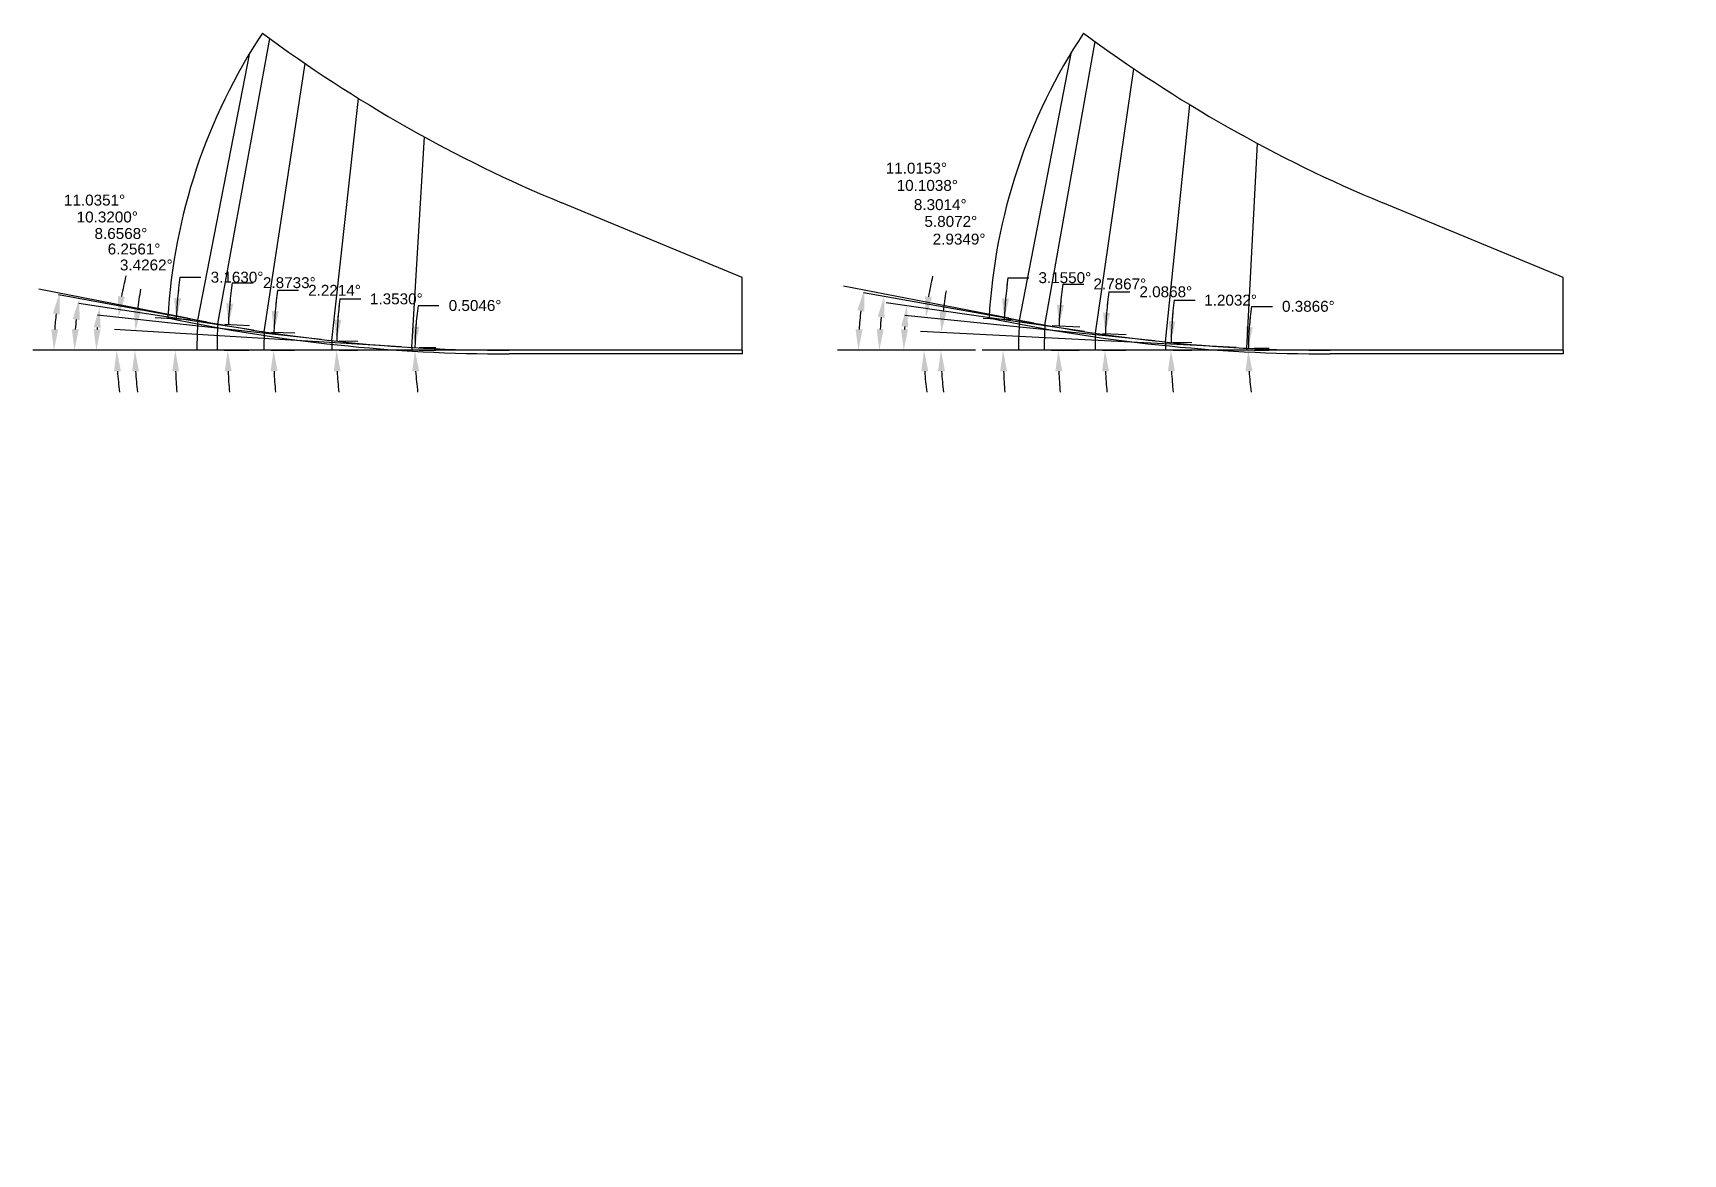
# Model space of a CAD drawing. Header units: inches. Extents: x 57 to 298, y -41 to 19.
# Drawn here: x 224.3 to 238.47, y -40.43 to -30.81 of the extents above; entities that cross this region are included whole.
import ezdxf

# ---------------------------------------------------------------- set-up
doc = ezdxf.new("R2010")
doc.units = ezdxf.units.IN
doc.header["$MEASUREMENT"] = 0
doc.header["$PDMODE"] = 35
doc.layers.get('Defpoints').update_dxf_attribs({"color": 10})
doc.layers.add('Blade_2', color=7, linetype='Continuous', true_color=0xcccc00)
doc.layers.add('Blade_3', color=7, linetype='Continuous', true_color=0x00cc00)
doc.styles.get("Standard").update_dxf_attribs({"font": 'arial.ttf'})
doc.dimstyles.get("Standard").update_dxf_attribs({"dimtxt": 0.09375, "dimasz": 0.18, "dimexe": 0.18, "dimexo": 0.0625, "dimgap": 0.09, "dimtad": 0, "dimtih": 1, "dimtoh": 1, "dimdec": 4, "dimzin": 0, "dimdsep": 46, "dimtxsty": 'Standard', "dimcen": 0.09, "dimadec": 4, "dimazin": 0, "dimtfac": 1, "dimtdec": 4, "dimtofl": 0, "dimtmove": 0, "dimatfit": 3, "dimfxl": 1, "dimtolj": 1, "dimtzin": 0, "dimarcsym": 0})

# ---------------------------------------------------------------- blocks, each defined once
blk = doc.blocks.new('*D397')
at = {"layer": 'Blade_2', "color": 0, "lineweight": -2, "transparency": 16777216}
for p, q in [((227.605, -33.147), (227.785, -33.147)), ((227.615, -33.507), (227.759, -33.508)), ((227.615, -33.531), (227.759, -33.531))]:
    blk.add_line(p, q, dxfattribs=at)
for start, end in [(172.1451, 179.4954), (172.1489, 175.8222), (183.6732, 187.3465)]:
    blk.add_arc((230.387, -33.531), 2.808, start, end, dxfattribs=at)
at = {"layer": 'Blade_2', "color": 0, "transparency": 16777216}
for points in [[(227.617, -33.328), (227.557, -33.325), (227.579, -33.506)], [(227.555, -33.712), (227.615, -33.71), (227.579, -33.531)]]:
    blk.add_solid(points, dxfattribs=at)
at = {"layer": 'Defpoints', "color": 0, "transparency": 16777216}
for p in [(227.552, -33.506), (227.552, -33.531), (227.579, -33.523), (230.387, -33.531)]:
    blk.add_point(p, dxfattribs=at)
at = {"layer": 'Blade_2', "color": 0, "transparency": 16777216, "insert": (228.095, -33.147), "char_height": 0.09375, "attachment_point": 5}
blk.add_mtext('\\A1;0.5046°', dxfattribs=at)
blk = doc.blocks.new('*D398')
at = {"layer": 'Blade_2', "color": 0, "lineweight": -2, "transparency": 16777216}
for p, q in [((226.934, -33.09), (227.114, -33.09)), ((226.927, -33.531), (227.086, -33.531)), ((226.928, -33.449), (227.087, -33.453))]:
    blk.add_line(p, q, dxfattribs=at)
for start, end in [(172.7187, 178.647), (172.7207, 175.6839), (182.9632, 185.9263)]:
    blk.add_arc((230.387, -33.531), 3.481, start, end, dxfattribs=at)
at = {"layer": 'Blade_2', "color": 0, "transparency": 16777216}
for points in [[(226.946, -33.271), (226.886, -33.268), (226.907, -33.449)], [(226.881, -33.712), (226.941, -33.71), (226.906, -33.531)]]:
    blk.add_solid(points, dxfattribs=at)
at = {"layer": 'Defpoints', "color": 0, "transparency": 16777216}
for p in [(226.864, -33.531), (226.865, -33.448), (226.907, -33.504), (230.387, -33.531)]:
    blk.add_point(p, dxfattribs=at)
at = {"layer": 'Blade_2', "color": 0, "transparency": 16777216, "insert": (227.419, -33.09), "char_height": 0.09375, "attachment_point": 5}
blk.add_mtext('\\A1;1.3530°', dxfattribs=at)
blk = doc.blocks.new('*D399')
at = {"color": 0, "lineweight": -2, "transparency": 16777216}
for p, q in [((296.461, -39.875), (296.461, -39.695)), ((296.461, -39.695), (296.641, -39.695)), ((296.399, -40.055), (296.281, -40.055)), ((296.399, -40.071), (296.281, -40.071)), ((296.461, -40.251), (296.461, -40.431))]:
    blk.add_line(p, q, dxfattribs=at)
at = {"color": 0, "transparency": 16777216}
for points in [[(296.431, -39.875), (296.491, -39.875), (296.461, -40.055)], [(296.431, -40.251), (296.491, -40.251), (296.461, -40.071)]]:
    blk.add_solid(points, dxfattribs=at)
at = {"layer": 'Blade_2', "color": 0, "lineweight": -2, "transparency": 16777216}
for p, q in [((226.398, -33.016), (226.578, -33.016)), ((226.347, -33.374), (226.548, -33.382)), ((226.344, -33.531), (226.545, -33.531))]:
    blk.add_line(p, q, dxfattribs=at)
for start, end in [(172.6487, 177.7786), (172.65, 175.2143), (182.5643, 185.1286)]:
    blk.add_arc((230.387, -33.531), 4.022, start, end, dxfattribs=at)
at = {"layer": 'Blade_2', "color": 0, "transparency": 16777216}
for points in [[(226.409, -33.197), (226.349, -33.194), (226.368, -33.375)], [(226.339, -33.712), (226.399, -33.71), (226.365, -33.531)]]:
    blk.add_solid(points, dxfattribs=at)
at = {"layer": 'Defpoints', "color": 0, "transparency": 16777216}
for p in [(226.285, -33.372), (226.282, -33.531), (226.365, -33.479), (230.387, -33.531), (296.461, -40.055), (296.462, -40.055), (296.462, -40.071)]:
    blk.add_point(p, dxfattribs=at)
at = {"color": 0, "transparency": 16777216, "insert": (296.925, -39.695), "char_height": 0.0938, "attachment_point": 5}
blk.add_mtext('\\A1;0.0158', dxfattribs=at)
at = {"layer": 'Blade_2', "color": 0, "transparency": 16777216, "insert": (226.888, -33.016), "char_height": 0.09375, "attachment_point": 5}
blk.add_mtext('\\A1;2.2214°', dxfattribs=at)
blk = doc.blocks.new('*D400')
at = {"layer": 'Blade_2', "color": 0, "lineweight": -2, "transparency": 16777216}
for p, q in [((226.009, -32.951), (226.189, -32.951)), ((225.947, -33.308), (226.157, -33.319)), ((225.942, -33.531), (226.151, -33.531))]:
    blk.add_line(p, q, dxfattribs=at)
for start, end in [(172.4546, 177.1267), (172.4556, 174.7912), (182.3356, 184.6712)]:
    blk.add_arc((230.387, -33.531), 4.416, start, end, dxfattribs=at)
at = {"layer": 'Blade_2', "color": 0, "transparency": 16777216}
for points in [[(226.019, -33.132), (225.96, -33.128), (225.977, -33.31)], [(225.945, -33.712), (226.005, -33.71), (225.971, -33.531)]]:
    blk.add_solid(points, dxfattribs=at)
at = {"layer": 'Defpoints', "color": 0, "transparency": 16777216}
for p in [(225.885, -33.305), (225.879, -33.531), (225.972, -33.457), (230.387, -33.531)]:
    blk.add_point(p, dxfattribs=at)
at = {"layer": 'Blade_2', "color": 0, "transparency": 16777216, "insert": (226.5, -32.951), "char_height": 0.09375, "attachment_point": 5}
blk.add_mtext('\\A1;2.8733°', dxfattribs=at)
blk = doc.blocks.new('*D401')
at = {"layer": 'Blade_2', "color": 0, "lineweight": -2, "transparency": 16777216}
for p, q in [((225.561, -32.904), (225.741, -32.904)), ((225.651, -33.269), (225.348, -33.253)), ((225.644, -33.531), (225.341, -33.531))]:
    blk.add_line(p, q, dxfattribs=at)
for start, end in [(172.5976, 176.837), (172.5984, 174.7177), (182.1193, 184.2386)]:
    blk.add_arc((230.387, -33.531), 4.867, start, end, dxfattribs=at)
at = {"layer": 'Blade_2', "color": 0, "transparency": 16777216}
for points in [[(225.571, -33.085), (225.511, -33.081), (225.528, -33.263)], [(225.494, -33.712), (225.554, -33.711), (225.521, -33.531)]]:
    blk.add_solid(points, dxfattribs=at)
at = {"layer": 'Defpoints', "color": 0, "transparency": 16777216}
for p in [(225.714, -33.273), (225.521, -33.442), (225.706, -33.531), (230.387, -33.531)]:
    blk.add_point(p, dxfattribs=at)
at = {"layer": 'Blade_2', "color": 0, "transparency": 16777216, "insert": (226.051, -32.904), "char_height": 0.09375, "attachment_point": 5}
blk.add_mtext('\\A1;3.1630°', dxfattribs=at)
blk = doc.blocks.new('*D402')
at = {"layer": 'Blade_2', "color": 0, "lineweight": -2, "transparency": 16777216}
for p, q in [((227.46, -33.501), (225, -33.353)), ((225.34, -33.531), (224.994, -33.531))]:
    blk.add_line(p, q, dxfattribs=at)
for start, end in [(169.1928, 172.8833), (183.6905, 187.3811)]:
    blk.add_arc((227.969, -33.531), 2.795, start, end, dxfattribs=at)
at = {"layer": 'Blade_2', "color": 0, "transparency": 16777216}
for points in [[(225.226, -33.188), (225.166, -33.182), (225.179, -33.364)], [(225.15, -33.712), (225.21, -33.71), (225.174, -33.531)]]:
    blk.add_solid(points, dxfattribs=at)
at = {"layer": 'Defpoints', "color": 0, "transparency": 16777216}
for p in [(225.175, -33.475), (225.403, -33.531), (227.523, -33.504), (227.552, -33.506), (230.387, -33.531)]:
    blk.add_point(p, dxfattribs=at)
at = {"layer": 'Blade_2', "color": 0, "transparency": 16777216, "insert": (225.272, -32.799), "char_height": 0.09375, "attachment_point": 5}
blk.add_mtext('\\A1;3.4262°', dxfattribs=at)
blk = doc.blocks.new('*D403')
at = {"layer": 'Blade_2', "color": 0, "lineweight": -2, "transparency": 16777216}
for p, q in [((226.773, -33.438), (224.854, -33.228)), ((225.34, -33.531), (224.838, -33.531))]:
    blk.add_line(p, q, dxfattribs=at)
for start, end in [(165.8276, 169.7858), (183.9581, 187.9162)]:
    blk.add_arc((227.624, -33.531), 2.606, start, end, dxfattribs=at)
at = {"layer": 'Blade_2', "color": 0, "transparency": 16777216}
for points in [[(225.089, -33.073), (225.029, -33.065), (225.033, -33.247)], [(224.994, -33.712), (225.054, -33.71), (225.018, -33.531)]]:
    blk.add_solid(points, dxfattribs=at)
at = {"layer": 'Defpoints', "color": 0, "transparency": 16777216}
for p in [(225.019, -33.436), (225.403, -33.531), (226.835, -33.445), (226.865, -33.448), (230.387, -33.531)]:
    blk.add_point(p, dxfattribs=at)
at = {"layer": 'Blade_2', "color": 0, "transparency": 16777216, "insert": (225.167, -32.662), "char_height": 0.09375, "attachment_point": 5}
blk.add_mtext('\\A1;6.2561°', dxfattribs=at)
blk = doc.blocks.new('*D404')
at = {"layer": 'Blade_2', "color": 0, "lineweight": -2, "transparency": 16777216}
for p, q in [((226.193, -33.358), (224.693, -33.13)), ((225.34, -33.531), (224.663, -33.531))]:
    blk.add_line(p, q, dxfattribs=at)
blk.add_arc((227.33, -33.531), 2.487, 175.4908, 175.8523, dxfattribs=at)
at = {"layer": 'Blade_2', "color": 0, "transparency": 16777216}
for points in [[(224.821, -33.332), (224.88, -33.339), (224.871, -33.157)], [(224.879, -33.352), (224.819, -33.35), (224.843, -33.531)]]:
    blk.add_solid(points, dxfattribs=at)
at = {"layer": 'Defpoints', "color": 0, "transparency": 16777216}
for p in [(224.846, -33.406), (226.255, -33.367), (226.285, -33.372), (225.403, -33.531), (230.387, -33.531)]:
    blk.add_point(p, dxfattribs=at)
at = {"layer": 'Blade_2', "color": 0, "transparency": 16777216, "insert": (225.054, -32.529), "char_height": 0.09375, "attachment_point": 5}
blk.add_mtext('\\A1;8.6568°', dxfattribs=at)
blk = doc.blocks.new('*D405')
at = {"layer": 'Blade_2', "color": 0, "lineweight": -2, "transparency": 16777216}
for p, q in [((225.794, -33.289), (224.519, -33.056)), ((225.34, -33.531), (224.476, -33.531))]:
    blk.add_line(p, q, dxfattribs=at)
blk.add_arc((227.126, -33.531), 2.47, 173.8566, 175.8235, dxfattribs=at)
at = {"layer": 'Blade_2', "color": 0, "transparency": 16777216}
for points in [[(224.64, -33.263), (224.7, -33.271), (224.696, -33.089)], [(224.692, -33.352), (224.633, -33.35), (224.656, -33.531)]]:
    blk.add_solid(points, dxfattribs=at)
at = {"layer": 'Defpoints', "color": 0, "transparency": 16777216}
for p in [(224.66, -33.383), (225.855, -33.3), (225.885, -33.305), (225.403, -33.531), (230.387, -33.531)]:
    blk.add_point(p, dxfattribs=at)
at = {"layer": 'Blade_2', "color": 0, "transparency": 16777216, "insert": (224.937, -32.387), "char_height": 0.09375, "attachment_point": 5}
blk.add_mtext('\\A1;10.3200°', dxfattribs=at)
blk = doc.blocks.new('*D406')
at = {"layer": 'Blade_2', "color": 0, "lineweight": -2, "transparency": 16777216}
for p, q in [((225.623, -33.255), (224.35, -33.007)), ((225.34, -33.531), (224.299, -33.531))]:
    blk.add_line(p, q, dxfattribs=at)
blk.add_arc((227.038, -33.531), 2.559, 172.9964, 175.9685, dxfattribs=at)
at = {"layer": 'Blade_2', "color": 0, "transparency": 16777216}
for points in [[(224.469, -33.214), (224.528, -33.224), (224.527, -33.041)], [(224.516, -33.352), (224.456, -33.35), (224.479, -33.531)]]:
    blk.add_solid(points, dxfattribs=at)
at = {"layer": 'Defpoints', "color": 0, "transparency": 16777216}
for p in [(225.684, -33.267), (225.714, -33.273), (224.484, -33.367), (225.403, -33.531), (230.387, -33.531)]:
    blk.add_point(p, dxfattribs=at)
at = {"layer": 'Blade_2', "color": 0, "transparency": 16777216, "insert": (224.828, -32.242), "char_height": 0.09375, "attachment_point": 5}
blk.add_mtext('\\A1;11.0351°', dxfattribs=at)
blk = doc.blocks.new('*D423')
at = {"layer": 'Blade_3', "color": 0, "lineweight": -2, "transparency": 16777216}
for p, q in [((234.761, -33.154), (234.941, -33.154)), ((234.785, -33.513), (234.914, -33.514)), ((234.785, -33.531), (234.914, -33.531))]:
    blk.add_line(p, q, dxfattribs=at)
for start, end in [(171.9772, 179.6134), (171.9815, 175.7974), (183.8159, 187.6319)]:
    blk.add_arc((237.438, -33.531), 2.703, start, end, dxfattribs=at)
at = {"layer": 'Blade_3', "color": 0, "transparency": 16777216}
for points in [[(234.772, -33.334), (234.712, -33.332), (234.734, -33.513)], [(234.71, -33.712), (234.77, -33.71), (234.734, -33.531)]]:
    blk.add_solid(points, dxfattribs=at)
at = {"layer": 'Defpoints', "color": 0, "transparency": 16777216}
for p in [(234.722, -33.513), (234.722, -33.531), (234.734, -33.525), (237.438, -33.531)]:
    blk.add_point(p, dxfattribs=at)
at = {"layer": 'Blade_3', "color": 0, "transparency": 16777216, "insert": (235.25, -33.154), "char_height": 0.09375, "attachment_point": 5}
blk.add_mtext('\\A1;0.3866°', dxfattribs=at)
blk = doc.blocks.new('*D424')
at = {"layer": 'Blade_3', "color": 0, "lineweight": -2, "transparency": 16777216}
for p, q in [((234.097, -33.101), (234.277, -33.101)), ((234.086, -33.531), (234.25, -33.531)), ((234.087, -33.461), (234.25, -33.464))]:
    blk.add_line(p, q, dxfattribs=at)
for start, end in [(172.6695, 178.7968), (172.6717, 175.7343), (183.0626, 186.1251)]:
    blk.add_arc((237.438, -33.531), 3.368, start, end, dxfattribs=at)
at = {"layer": 'Blade_3', "color": 0, "transparency": 16777216}
for points in [[(234.109, -33.282), (234.049, -33.279), (234.07, -33.46)], [(234.044, -33.712), (234.104, -33.71), (234.07, -33.531)]]:
    blk.add_solid(points, dxfattribs=at)
at = {"layer": 'Defpoints', "color": 0, "transparency": 16777216}
for p in [(234.023, -33.531), (234.024, -33.459), (234.07, -33.508), (237.438, -33.531)]:
    blk.add_point(p, dxfattribs=at)
at = {"layer": 'Blade_3', "color": 0, "transparency": 16777216, "insert": (234.582, -33.101), "char_height": 0.09375, "attachment_point": 5}
blk.add_mtext('\\A1;1.2032°', dxfattribs=at)
blk = doc.blocks.new('*D425')
at = {"layer": 'Blade_3', "color": 0, "lineweight": -2, "transparency": 16777216}
for p, q in [((233.536, -33.029), (233.716, -33.029)), ((233.483, -33.387), (233.686, -33.394)), ((233.481, -33.531), (233.684, -33.531))]:
    blk.add_line(p, q, dxfattribs=at)
for start, end in [(172.6683, 177.9132), (172.6697, 175.2915), (182.6218, 185.2435)]:
    blk.add_arc((237.438, -33.531), 3.934, start, end, dxfattribs=at)
at = {"layer": 'Blade_3', "color": 0, "transparency": 16777216}
for points in [[(233.547, -33.21), (233.487, -33.206), (233.506, -33.388)], [(233.478, -33.712), (233.538, -33.71), (233.504, -33.531)]]:
    blk.add_solid(points, dxfattribs=at)
at = {"layer": 'Defpoints', "color": 0, "transparency": 16777216}
for p in [(233.421, -33.385), (233.418, -33.531), (233.504, -33.483), (237.438, -33.531)]:
    blk.add_point(p, dxfattribs=at)
at = {"layer": 'Blade_3', "color": 0, "transparency": 16777216, "insert": (234.026, -33.029), "char_height": 0.09375, "attachment_point": 5}
blk.add_mtext('\\A1;2.0868°', dxfattribs=at)
blk = doc.blocks.new('*D426')
at = {"layer": 'Blade_3', "color": 0, "lineweight": -2, "transparency": 16777216}
for p, q in [((233.141, -32.962), (233.321, -32.962)), ((233.049, -33.318), (233.288, -33.329)), ((233.044, -33.531), (233.283, -33.531))]:
    blk.add_line(p, q, dxfattribs=at)
for start, end in [(172.4529, 177.2133), (172.4539, 174.8336), (182.3797, 184.7594)]:
    blk.add_arc((237.438, -33.531), 4.334, start, end, dxfattribs=at)
at = {"layer": 'Blade_3', "color": 0, "transparency": 16777216}
for points in [[(233.151, -33.143), (233.091, -33.139), (233.109, -33.32)], [(233.077, -33.712), (233.137, -33.71), (233.103, -33.531)]]:
    blk.add_solid(points, dxfattribs=at)
at = {"layer": 'Defpoints', "color": 0, "transparency": 16777216}
for p in [(232.987, -33.314), (232.982, -33.531), (233.104, -33.461), (237.438, -33.531)]:
    blk.add_point(p, dxfattribs=at)
at = {"layer": 'Blade_3', "color": 0, "transparency": 16777216, "insert": (233.631, -32.962), "char_height": 0.09375, "attachment_point": 5}
blk.add_mtext('\\A1;2.7867°', dxfattribs=at)
blk = doc.blocks.new('*D427')
at = {"layer": 'Blade_3', "color": 0, "lineweight": -2, "transparency": 16777216}
for p, q in [((232.67, -32.908), (232.85, -32.908)), ((232.706, -33.27), (232.457, -33.257)), ((232.699, -33.531), (232.449, -33.531))]:
    blk.add_line(p, q, dxfattribs=at)
for start, end in [(172.5543, 176.845), (172.5551, 174.7), (182.145, 184.29)]:
    blk.add_arc((237.438, -33.531), 4.808, start, end, dxfattribs=at)
at = {"layer": 'Blade_3', "color": 0, "transparency": 16777216}
for points in [[(232.68, -33.089), (232.62, -33.085), (232.637, -33.266)], [(232.603, -33.712), (232.663, -33.711), (232.629, -33.531)]]:
    blk.add_solid(points, dxfattribs=at)
at = {"layer": 'Defpoints', "color": 0, "transparency": 16777216}
for p in [(232.769, -33.274), (232.63, -33.443), (232.761, -33.531), (237.438, -33.531)]:
    blk.add_point(p, dxfattribs=at)
at = {"layer": 'Blade_3', "color": 0, "transparency": 16777216, "insert": (233.159, -32.908), "char_height": 0.09375, "attachment_point": 5}
blk.add_mtext('\\A1;3.1550°', dxfattribs=at)
blk = doc.blocks.new('*D428')
at = {"layer": 'Blade_3', "color": 0, "lineweight": -2, "transparency": 16777216}
for p, q in [((234.63, -33.508), (231.919, -33.369)), ((232.391, -33.531), (231.915, -33.531))]:
    blk.add_line(p, q, dxfattribs=at)
for start, end in [(170.1542, 173.6097), (183.4554, 186.9109)]:
    blk.add_arc((235.08, -33.531), 2.985, start, end, dxfattribs=at)
at = {"layer": 'Blade_3', "color": 0, "transparency": 16777216}
for points in [[(232.143, -33.201), (232.083, -33.196), (232.099, -33.378)], [(232.07, -33.712), (232.13, -33.71), (232.095, -33.531)]]:
    blk.add_solid(points, dxfattribs=at)
at = {"layer": 'Defpoints', "color": 0, "transparency": 16777216}
for p in [(232.095, -33.48), (232.453, -33.531), (234.692, -33.511), (234.722, -33.513), (237.438, -33.531)]:
    blk.add_point(p, dxfattribs=at)
at = {"layer": 'Blade_3', "color": 0, "transparency": 16777216, "insert": (232.251, -32.577), "char_height": 0.09375, "attachment_point": 5}
blk.add_mtext('\\A1;2.9349°', dxfattribs=at)
blk = doc.blocks.new('*D429')
at = {"layer": 'Blade_3', "color": 0, "lineweight": -2, "transparency": 16777216}
for p, q in [((233.932, -33.45), (231.785, -33.232)), ((232.391, -33.531), (231.77, -33.531))]:
    blk.add_line(p, q, dxfattribs=at)
for start, end in [(166.7687, 170.4808), (183.712, 187.4241)]:
    blk.add_arc((234.729, -33.531), 2.779, start, end, dxfattribs=at)
at = {"layer": 'Blade_3', "color": 0, "transparency": 16777216}
for points in [[(232.018, -33.076), (231.959, -33.068), (231.965, -33.25)], [(231.926, -33.712), (231.986, -33.71), (231.95, -33.531)]]:
    blk.add_solid(points, dxfattribs=at)
at = {"layer": 'Defpoints', "color": 0, "transparency": 16777216}
for p in [(231.952, -33.437), (232.453, -33.531), (233.994, -33.456), (234.024, -33.459), (237.438, -33.531)]:
    blk.add_point(p, dxfattribs=at)
at = {"layer": 'Blade_3', "color": 0, "transparency": 16777216, "insert": (232.18, -32.425), "char_height": 0.09375, "attachment_point": 5}
blk.add_mtext('\\A1;5.8072°', dxfattribs=at)
blk = doc.blocks.new('*D430')
at = {"layer": 'Blade_3', "color": 0, "lineweight": -2, "transparency": 16777216}
for p, q in [((233.329, -33.371), (231.625, -33.123)), ((232.391, -33.531), (231.596, -33.531))]:
    blk.add_line(p, q, dxfattribs=at)
blk.add_arc((234.424, -33.531), 2.648, 175.5938, 176.1048, dxfattribs=at)
at = {"layer": 'Blade_3', "color": 0, "transparency": 16777216}
for points in [[(231.754, -33.324), (231.813, -33.331), (231.803, -33.149)], [(231.812, -33.352), (231.752, -33.35), (231.776, -33.531)]]:
    blk.add_solid(points, dxfattribs=at)
at = {"layer": 'Defpoints', "color": 0, "transparency": 16777216}
for p in [(231.779, -33.403), (233.391, -33.38), (233.421, -33.385), (232.453, -33.531), (237.438, -33.531)]:
    blk.add_point(p, dxfattribs=at)
at = {"layer": 'Blade_3', "color": 0, "transparency": 16777216, "insert": (232.089, -32.281), "char_height": 0.09375, "attachment_point": 5}
blk.add_mtext('\\A1;8.3014°', dxfattribs=at)
blk = doc.blocks.new('*D431')
at = {"layer": 'Blade_3', "color": 0, "lineweight": -2, "transparency": 16777216}
for p, q in [((232.896, -33.298), (231.43, -33.037)), ((232.391, -33.531), (231.386, -33.531))]:
    blk.add_line(p, q, dxfattribs=at)
blk.add_arc((234.203, -33.531), 2.636, 173.8089, 176.0873, dxfattribs=at)
at = {"layer": 'Blade_3', "color": 0, "transparency": 16777216}
for points in [[(231.552, -33.243), (231.611, -33.251), (231.607, -33.069)], [(231.603, -33.352), (231.543, -33.35), (231.566, -33.531)]]:
    blk.add_solid(points, dxfattribs=at)
at = {"layer": 'Defpoints', "color": 0, "transparency": 16777216}
for p in [(231.571, -33.376), (232.957, -33.309), (232.987, -33.314), (232.453, -33.531), (237.438, -33.531)]:
    blk.add_point(p, dxfattribs=at)
at = {"layer": 'Blade_3', "color": 0, "transparency": 16777216, "insert": (231.978, -32.116), "char_height": 0.09375, "attachment_point": 5}
blk.add_mtext('\\A1;10.1038°', dxfattribs=at)
blk = doc.blocks.new('*D432')
at = {"layer": 'Blade_3', "color": 0, "lineweight": -2, "transparency": 16777216}
for p, q in [((232.678, -33.256), (231.259, -32.98)), ((232.391, -33.531), (231.206, -33.531))]:
    blk.add_line(p, q, dxfattribs=at)
blk.add_arc((234.091, -33.531), 2.705, 172.7987, 176.1859, dxfattribs=at)
at = {"layer": 'Blade_3', "color": 0, "transparency": 16777216}
for points in [[(231.378, -33.187), (231.437, -33.197), (231.436, -33.014)], [(231.422, -33.352), (231.362, -33.35), (231.386, -33.531)]]:
    blk.add_solid(points, dxfattribs=at)
at = {"layer": 'Defpoints', "color": 0, "transparency": 16777216}
for p in [(232.739, -33.268), (232.769, -33.274), (231.392, -33.358), (232.453, -33.531), (237.438, -33.531)]:
    blk.add_point(p, dxfattribs=at)
at = {"layer": 'Blade_3', "color": 0, "transparency": 16777216, "insert": (231.884, -31.968), "char_height": 0.09375, "attachment_point": 5}
blk.add_mtext('\\A1;11.0153°', dxfattribs=at)

msp = doc.modelspace()

# ---------------------------------------------------------------- linework, layer by layer
for p, q in [((230.38727, -32.90612), (228.83884, -32.26474)), ((237.43757, -32.90612), (235.88915, -32.26474)), ((230.38727, -33.53112), (230.38727, -32.90612)), ((237.43757, -33.53112), (237.43757, -32.90612)), ((230.38727, -33.56237), (228.38727, -33.56237)), ((230.38727, -33.53112), (230.38727, -33.56237)), ((237.43757, -33.56237), (235.43757, -33.56237)), ((237.43757, -33.53112), (237.43757, -33.56237))]:
    msp.add_line(p, q)
at = {"color": 1}
for p, q in [((230.38727, -33.53112), (225.40293, -33.53112)), ((237.43757, -33.53112), (232.45324, -33.53112))]:
    msp.add_line(p, q, dxfattribs=at)
for centre, radius, start, end in [((230.38727, -33.53112), 4.9375, 146.512276, 176.764108), ((233.43104, -21.17819), 12, 233.358502, 247.5), ((237.43757, -33.53112), 4.9375, 146.512276, 176.764108), ((240.48135, -21.17819), 12, 233.358502, 247.5), ((228.38727, -19.56237), 14, 257.921062, 270), ((235.43757, -19.56237), 14, 257.921062, 270)]:
    msp.add_arc(centre, radius, start, end)
for centre in [(228.38727, -19.56237), (235.43757, -19.56237)]:
    msp.add_arc(centre, 13.96875, 257.921062, 270, dxfattribs=at)
at = {"layer": 'Blade_2'}
for p, q in [((225.88483, -33.30514), (226.33141, -30.85265)), ((225.71351, -33.27284), (226.16101, -30.97815)), ((226.28475, -33.37198), (226.63544, -31.06857)), ((226.86505, -33.44793), (227.09307, -31.36789)), ((227.55246, -33.50615), (227.66061, -31.69969)), ((225.68406, -33.2671), (225.71351, -33.27284)), ((225.85532, -33.29977), (225.88483, -33.30514)), ((226.25509, -33.36746), (226.28475, -33.37198)), ((226.83523, -33.44466), (226.86505, -33.44793)), ((227.52251, -33.50436), (227.55246, -33.50615))]:
    msp.add_line(p, q, dxfattribs=at)
for radius, start in [(4.68089, 176.836953), (4.5081, 177.126739), (4.1056, 177.778598), (3.5232, 178.647034), (2.83492, 179.495382)]:
    msp.add_arc((230.38727, -33.53112), radius, start, 180, dxfattribs=at)
at = {"layer": 'Blade_3'}
for p, q in [((232.98701, -33.31448), (233.42063, -30.88108)), ((232.76854, -33.27376), (233.21733, -30.96821)), ((233.42076, -33.38476), (233.75211, -31.11384)), ((234.02419, -33.45943), (234.23139, -31.42211)), ((234.72236, -33.5128), (234.81249, -31.75476)), ((232.73909, -33.26803), (232.76854, -33.27376)), ((232.95747, -33.30922), (232.98701, -33.31448)), ((233.39107, -33.38043), (233.42076, -33.38476)), ((233.99434, -33.45639), (234.02419, -33.45943)), ((234.6924, -33.51126), (234.72236, -33.5128))]:
    msp.add_line(p, q, dxfattribs=at)
for radius, start in [(4.67612, 176.845023), (4.45583, 177.213303), (4.01948, 177.913236), (3.41413, 178.796847), (2.71527, 179.613384)]:
    msp.add_arc((237.43757, -33.53112), radius, start, 180, dxfattribs=at)

# ---------------------------------------------------------------- dimensions: what is measured, and where the dimension line sits
at = {"layer": 'Blade_2'}
for base, line1, line2, picture, middle in [((224.4844889, -33.3669639), ((230.3872652, -33.5311179), (225.4029337, -33.5311179)), ((225.6840605, -33.2670956), (225.7135058, -33.2728379)), '*D406', (224.8276431, -32.242077)), ((224.66041033, -33.382917285), ((230.3872652, -33.531117937), (225.402933704, -33.531117937)), ((225.855319865, -33.299766867), (225.884834545, -33.305141215)), '*D405', (224.936715648, -32.387419915)), ((224.84607183, -33.40591397), ((230.3872652, -33.53111794), (225.4029337, -33.53111794)), ((226.25508936, -33.36746492), (226.28474758, -33.37198039)), '*D404', (225.05386767, -32.52872572)), ((225.0194985, -33.4362852), ((230.3872652, -33.5311179), (225.4029337, -33.5311179)), ((226.8352259, -33.4446606), (226.8650473, -33.4479298)), '*D403', (225.1669802, -32.661957)), ((225.1750411, -33.4754095), ((230.3872652, -33.5311179), (225.4029337, -33.5311179)), ((227.5225092, -33.5043575), (227.5524556, -33.5061504)), '*D402', (225.2720133, -32.7992255))]:
    dim = msp.add_angular_dim_2l(base=base, line1=line1, line2=line2, dimstyle='Standard', dxfattribs=at)
    dim.commit()
    dim.dimension.update_dxf_attribs({"geometry": picture, "text_midpoint": middle, "dimtype": 162})
for base, center, p1, p2, picture, middle in [((225.52147, -33.44157), (230.38727, -33.53112), (225.71351, -33.27284), (225.70637, -33.53112), '*D401', (226.05059, -32.90412)), ((225.97187, -33.4573), (230.38727, -33.53112), (225.88483, -33.30514), (225.87917, -33.53112), '*D400', (226.4997, -32.95124)), ((226.36544, -33.47914), (230.38727, -33.53112), (226.28475, -33.37198), (226.28166, -33.53112), '*D399', (226.88838, -33.01647)), ((226.90651, -33.50372), (230.38727, -33.53112), (226.86505, -33.44793), (226.86407, -33.53112), '*D398', (227.41947, -33.08995)), ((227.579119, -33.522874), (230.387265, -33.531118), (227.552456, -33.50615), (227.552346, -33.531118), '*D397', (228.094865, -33.147344))]:
    dim = msp.add_angular_dim_3p(base=base, center=center, p1=p1, p2=p2, dimstyle='Standard', dxfattribs=at)
    dim.commit()
    dim.dimension.update_dxf_attribs({"geometry": picture, "text_midpoint": middle})
at = {"layer": 'Blade_3'}
for base, line1, line2, picture, middle in [((231.39168507, -33.35791886), ((237.43757033, -33.53111794), (232.45323883, -33.53111794)), ((232.73908923, -33.26802649), (232.76853651, -33.27375864)), '*D432', (231.88350295, -31.9681377)), ((231.57093, -33.376239), ((237.43757, -33.531118), (232.453239, -33.531118)), ((232.957473, -33.309222), (232.987008, -33.314485)), '*D431', (231.978198, -32.116267)), ((231.7787325, -33.403271), ((237.4375703, -33.5311179), (232.4532388, -33.5311179)), ((233.3910732, -33.3804259), (233.4207589, -33.3847573)), '*D430', (232.0893615, -32.280855)), ((231.95183268, -33.43725345), ((237.43757033, -33.53111794), (232.45323883, -33.53111794)), ((233.99434314, -33.45639442), (234.02418918, -33.45942987)), '*D429', (232.17993912, -32.42486949)), ((232.09507094, -33.48015163), ((237.43757033, -33.53111794), (232.45323883, -33.53111794)), ((234.69239709, -33.51126013), (234.72235774, -33.51279616)), '*D428', (232.2511858, -32.57711334))]:
    dim = msp.add_angular_dim_2l(base=base, line1=line1, line2=line2, dimstyle='Standard', dxfattribs=at)
    dim.commit()
    dim.dimension.update_dxf_attribs({"geometry": picture, "text_midpoint": middle, "dimtype": 162})
for base, center, p1, p2, picture, middle in [((232.63003, -33.44287), (237.43757, -33.53112), (232.76854, -33.27376), (232.76145, -33.53112), '*D427', (233.15914, -32.90802)), ((233.103949, -33.460854), (237.43757, -33.531118), (232.987008, -33.314485), (232.981739, -33.531118), '*D426', (233.631136, -32.961862)), ((233.50383, -33.48336), (237.43757, -33.53112), (233.42076, -33.38476), (233.41809, -33.53112), '*D425', (234.02591, -33.02908)), ((234.06973, -33.50754), (237.43757, -33.53112), (234.02419, -33.45943), (234.02344, -33.53112), '*D424', (234.58217, -33.1014)), ((234.73441, -33.52504), (237.43757, -33.53112), (234.72236, -33.5128), (234.7223, -33.53112), '*D423', (235.25027, -33.15385))]:
    dim = msp.add_angular_dim_3p(base=base, center=center, p1=p1, p2=p2, dimstyle='Standard', dxfattribs=at)
    dim.commit()
    dim.dimension.update_dxf_attribs({"geometry": picture, "text_midpoint": middle})

doc.saveas('drawing.dxf')
